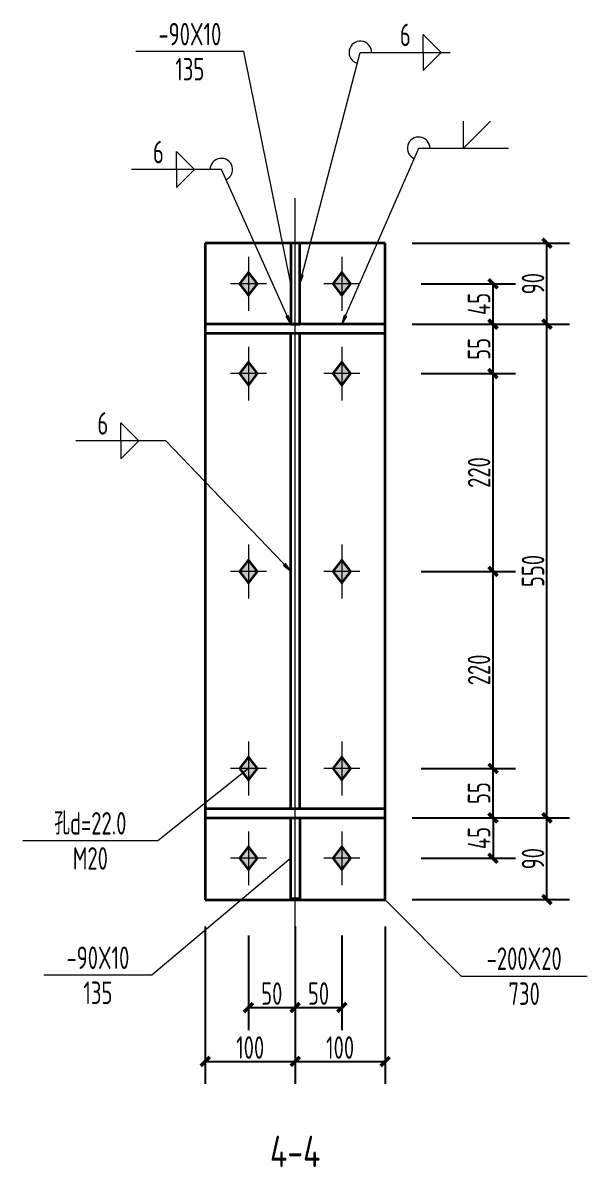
# Model space of a CAD drawing. Header units: millimetres. Extents: x 6950065 to 7140129, y 16284814 to 19754034.
# Drawn here: x 7018104 to 7024379, y 18025746 to 18038471 of the extents above; entities that cross this region are included whole.
import ezdxf
from ezdxf.enums import TextEntityAlignment as Align

# ---------------------------------------------------------------- set-up
doc = ezdxf.new("R2010")
doc.units = ezdxf.units.MM
doc.header["$LTSCALE"] = 1500
doc.header["$MEASUREMENT"] = 0
doc.linetypes.add('线型6', pattern=[8.75, 5, -1.25, 1.25, -1.25])
doc.layers.get('Defpoints').update_dxf_attribs({"color": 1})
for name, color, linetype, lineweight in [('10', 7, 'Continuous', 35), ('20', 2, 'Continuous', 35), ('尺寸标注', 9, 'Continuous', 18), ('焊缝标注', 9, 'Continuous', 18), ('螺栓孔标注', 9, 'Continuous', 18), ('钢板标注', 9, 'Continuous', 18)]:
    doc.layers.add(name, color=color, linetype=linetype, lineweight=lineweight)
doc.styles.add('FromPkpm', font='Pkpmeng', dxfattribs={"width": 0.7, "bigfont": 'hztxt'})
doc.dimstyles.new('Pkpm_1.00', dxfattribs={"dimtxt": 250, "dimasz": 100, "dimexe": 250, "dimexo": 0.0625, "dimgap": 30, "dimtad": 1, "dimdec": 0, "dimrnd": 5, "dimzin": 0, "dimdsep": 46, "dimtxsty": 'FromPkpm', "dimblk1": 'ARCHTICK', "dimblk2": 'ARCHTICK', "dimsah": 1, "dimcen": 0.09, "dimadec": 0, "dimazin": 0, "dimtfac": 1, "dimtdec": 0, "dimtix": 1, "dimtmove": 2, "dimatfit": 1, "dimfxl": 0, "dimtolj": 1, "dimtzin": 0, "dimarcsym": 0})

# ---------------------------------------------------------------- blocks, each defined once
blk = doc.blocks.new('_ArchTick')
at = {"color": 0, "linetype": 'ByBlock', "const_width": 0.4}
blk.add_lwpolyline([(-0.5, -0.5), (0.5, 0.5)], dxfattribs=at)
blk = doc.blocks.new('*D216')
at = {"layer": 'Defpoints', "color": 0, "linetype": 'Continuous'}
for p in [(7022132, 18035571), (7023332, 18035571), (7022132, 18035121)]:
    blk.add_point(p, dxfattribs=at)
at = {"layer": '尺寸标注', "color": 0, "linetype": 'Continuous', "lineweight": -2}
for p, q in [((7022532, 18035571), (7023582, 18035571)), ((7023332, 18035121), (7023332, 18035571)), ((7022532, 18035121), (7023582, 18035121))]:
    blk.add_line(p, q, dxfattribs=at)
at = {"layer": '尺寸标注', "color": 0, "linetype": 'Continuous', "lineweight": -2, "xscale": 100, "yscale": 100, "zscale": 100}
for p, rotation in [((7023332, 18035571), 90), ((7023332, 18035121), 270)]:
    blk.add_blockref('_ArchTick', p, dxfattribs=dict(at, rotation=rotation))
at = {"layer": '尺寸标注', "color": 0, "linetype": 'Continuous', "lineweight": 18, "insert": (7023177, 18035346), "char_height": 250, "attachment_point": 5, "rotation": 90, "style": 'FromPkpm'}
blk.add_mtext('\\A1;45', dxfattribs=at)
blk = doc.blocks.new('*D217')
at = {"layer": 'Defpoints', "color": 0, "linetype": 'Continuous'}
for p in [(7022132, 18035121), (7023332, 18035121), (7022132, 18034571)]:
    blk.add_point(p, dxfattribs=at)
at = {"layer": '尺寸标注', "color": 0, "linetype": 'Continuous', "lineweight": -2}
for p, q in [((7022532, 18035121), (7023582, 18035121)), ((7023332, 18034571), (7023332, 18035121)), ((7022532, 18034571), (7023582, 18034571))]:
    blk.add_line(p, q, dxfattribs=at)
at = {"layer": '尺寸标注', "color": 0, "linetype": 'Continuous', "lineweight": -2, "xscale": 100, "yscale": 100, "zscale": 100}
for p, rotation in [((7023332, 18035121), 90), ((7023332, 18034571), 270)]:
    blk.add_blockref('_ArchTick', p, dxfattribs=dict(at, rotation=rotation))
at = {"layer": '尺寸标注', "color": 0, "linetype": 'Continuous', "lineweight": 18, "insert": (7023177, 18034846), "char_height": 250, "attachment_point": 5, "rotation": 90, "style": 'FromPkpm'}
blk.add_mtext('\\A1;55', dxfattribs=at)
blk = doc.blocks.new('*D218')
at = {"layer": 'Defpoints', "color": 0, "linetype": 'Continuous'}
for p in [(7022132, 18029631), (7023332, 18029631), (7022132, 18029181)]:
    blk.add_point(p, dxfattribs=at)
at = {"layer": '尺寸标注', "color": 0, "linetype": 'Continuous', "lineweight": -2}
for p, q in [((7022532, 18029631), (7023582, 18029631)), ((7023332, 18029631), (7023332, 18029181)), ((7022532, 18029181), (7023582, 18029181))]:
    blk.add_line(p, q, dxfattribs=at)
at = {"layer": '尺寸标注', "color": 0, "linetype": 'Continuous', "lineweight": -2, "xscale": 100, "yscale": 100, "zscale": 100}
for p, rotation in [((7023332, 18029631), 90), ((7023332, 18029181), 270)]:
    blk.add_blockref('_ArchTick', p, dxfattribs=dict(at, rotation=rotation))
at = {"layer": '尺寸标注', "color": 0, "linetype": 'Continuous', "lineweight": 18, "insert": (7023177, 18029406), "char_height": 250, "attachment_point": 5, "rotation": 90, "style": 'FromPkpm'}
blk.add_mtext('\\A1;45', dxfattribs=at)
blk = doc.blocks.new('*D219')
at = {"layer": 'Defpoints', "color": 0, "linetype": 'Continuous'}
for p in [(7022132, 18030181), (7023332, 18030181), (7022132, 18029631)]:
    blk.add_point(p, dxfattribs=at)
at = {"layer": '尺寸标注', "color": 0, "linetype": 'Continuous', "lineweight": -2}
for p, q in [((7022532, 18030181), (7023582, 18030181)), ((7023332, 18029631), (7023332, 18030181)), ((7022532, 18029631), (7023582, 18029631))]:
    blk.add_line(p, q, dxfattribs=at)
at = {"layer": '尺寸标注', "color": 0, "linetype": 'Continuous', "lineweight": -2, "xscale": 100, "yscale": 100, "zscale": 100}
for p, rotation in [((7023332, 18030181), 90), ((7023332, 18029631), 270)]:
    blk.add_blockref('_ArchTick', p, dxfattribs=dict(at, rotation=rotation))
at = {"layer": '尺寸标注', "color": 0, "linetype": 'Continuous', "lineweight": 18, "insert": (7023177, 18029906), "char_height": 250, "attachment_point": 5, "rotation": 90, "style": 'FromPkpm'}
blk.add_mtext('\\A1;55', dxfattribs=at)
blk = doc.blocks.new('*D220')
at = {"layer": 'Defpoints', "color": 0, "linetype": 'Continuous'}
for p in [(7022132, 18034571), (7023332, 18034571), (7022132, 18032371)]:
    blk.add_point(p, dxfattribs=at)
at = {"layer": '尺寸标注', "color": 0, "linetype": 'Continuous', "lineweight": -2}
for p, q in [((7022532, 18034571), (7023582, 18034571)), ((7023332, 18032371), (7023332, 18034571)), ((7022532, 18032371), (7023582, 18032371))]:
    blk.add_line(p, q, dxfattribs=at)
at = {"layer": '尺寸标注', "color": 0, "linetype": 'Continuous', "lineweight": -2, "xscale": 100, "yscale": 100, "zscale": 100}
for p, rotation in [((7023332, 18034571), 90), ((7023332, 18032371), 270)]:
    blk.add_blockref('_ArchTick', p, dxfattribs=dict(at, rotation=rotation))
at = {"layer": '尺寸标注', "color": 0, "linetype": 'Continuous', "lineweight": 18, "insert": (7023177, 18033471), "char_height": 250, "attachment_point": 5, "rotation": 90, "style": 'FromPkpm'}
blk.add_mtext('\\A1;220', dxfattribs=at)
blk = doc.blocks.new('*D221')
at = {"layer": 'Defpoints', "color": 0, "linetype": 'Continuous'}
for p in [(7022132, 18032371), (7023332, 18032371), (7022132, 18030181)]:
    blk.add_point(p, dxfattribs=at)
at = {"layer": '尺寸标注', "color": 0, "linetype": 'Continuous', "lineweight": -2}
for p, q in [((7022532, 18032371), (7023582, 18032371)), ((7023332, 18030181), (7023332, 18032371)), ((7022532, 18030181), (7023582, 18030181))]:
    blk.add_line(p, q, dxfattribs=at)
at = {"layer": '尺寸标注', "color": 0, "linetype": 'Continuous', "lineweight": -2, "xscale": 100, "yscale": 100, "zscale": 100}
for p, rotation in [((7023332, 18032371), 90), ((7023332, 18030181), 270)]:
    blk.add_blockref('_ArchTick', p, dxfattribs=dict(at, rotation=rotation))
at = {"layer": '尺寸标注', "color": 0, "linetype": 'Continuous', "lineweight": 18, "insert": (7023177, 18031276), "char_height": 250, "attachment_point": 5, "rotation": 90, "style": 'FromPkpm'}
blk.add_mtext('\\A1;220', dxfattribs=at)
blk = doc.blocks.new('*D222')
at = {"layer": 'Defpoints', "color": 0, "linetype": 'Continuous'}
for p in [(7020612, 18028721), (7021132, 18028721), (7021132, 18027521)]:
    blk.add_point(p, dxfattribs=at)
at = {"layer": '尺寸标注', "color": 0, "linetype": 'Continuous', "lineweight": -2}
for p, q in [((7020612, 18028321), (7020612, 18027271)), ((7021132, 18028321), (7021132, 18027271)), ((7020612, 18027521), (7021132, 18027521))]:
    blk.add_line(p, q, dxfattribs=at)
at = {"layer": '尺寸标注', "color": 0, "linetype": 'Continuous', "lineweight": -2, "xscale": 100, "yscale": 100, "zscale": 100, "rotation": 180}
blk.add_blockref('_ArchTick', (7020612, 18027521), dxfattribs=at)
at = {"layer": '尺寸标注', "color": 0, "linetype": 'Continuous', "lineweight": -2, "xscale": 100, "yscale": 100, "zscale": 100}
blk.add_blockref('_ArchTick', (7021132, 18027521), dxfattribs=at)
at = {"layer": '尺寸标注', "color": 0, "linetype": 'Continuous', "lineweight": 18, "insert": (7020872, 18027676), "char_height": 250, "attachment_point": 5, "style": 'FromPkpm'}
blk.add_mtext('\\A1;50', dxfattribs=at)
blk = doc.blocks.new('*D223')
at = {"layer": 'Defpoints', "color": 0, "linetype": 'Continuous'}
for p in [(7021132, 18028721), (7021652, 18028721), (7021652, 18027521)]:
    blk.add_point(p, dxfattribs=at)
at = {"layer": '尺寸标注', "color": 0, "linetype": 'Continuous', "lineweight": -2}
for p, q in [((7021132, 18028321), (7021132, 18027271)), ((7021652, 18028321), (7021652, 18027271)), ((7021132, 18027521), (7021652, 18027521))]:
    blk.add_line(p, q, dxfattribs=at)
at = {"layer": '尺寸标注', "color": 0, "linetype": 'Continuous', "lineweight": -2, "xscale": 100, "yscale": 100, "zscale": 100, "rotation": 180}
blk.add_blockref('_ArchTick', (7021132, 18027521), dxfattribs=at)
at = {"layer": '尺寸标注', "color": 0, "linetype": 'Continuous', "lineweight": -2, "xscale": 100, "yscale": 100, "zscale": 100}
blk.add_blockref('_ArchTick', (7021652, 18027521), dxfattribs=at)
at = {"layer": '尺寸标注', "color": 0, "linetype": 'Continuous', "lineweight": 18, "insert": (7021392, 18027676), "char_height": 250, "attachment_point": 5, "style": 'FromPkpm'}
blk.add_mtext('\\A1;50', dxfattribs=at)
blk = doc.blocks.new('*D224')
at = {"layer": 'Defpoints', "color": 0, "linetype": 'Continuous'}
for p in [(7020132, 18028721), (7021132, 18028721), (7021132, 18026921)]:
    blk.add_point(p, dxfattribs=at)
at = {"layer": '尺寸标注', "color": 0, "linetype": 'Continuous', "lineweight": -2}
for p, q in [((7020132, 18028421), (7020132, 18026671)), ((7021132, 18028421), (7021132, 18026671)), ((7020132, 18026921), (7021132, 18026921))]:
    blk.add_line(p, q, dxfattribs=at)
at = {"layer": '尺寸标注', "color": 0, "linetype": 'Continuous', "lineweight": -2, "xscale": 100, "yscale": 100, "zscale": 100, "rotation": 180}
blk.add_blockref('_ArchTick', (7020132, 18026921), dxfattribs=at)
at = {"layer": '尺寸标注', "color": 0, "linetype": 'Continuous', "lineweight": -2, "xscale": 100, "yscale": 100, "zscale": 100}
blk.add_blockref('_ArchTick', (7021132, 18026921), dxfattribs=at)
at = {"layer": '尺寸标注', "color": 0, "linetype": 'Continuous', "lineweight": 18, "insert": (7020632, 18027076), "char_height": 250, "attachment_point": 5, "style": 'FromPkpm'}
blk.add_mtext('\\A1;100', dxfattribs=at)
blk = doc.blocks.new('*D225')
at = {"layer": 'Defpoints', "color": 0, "linetype": 'Continuous'}
for p in [(7021132, 18028721), (7022132, 18028721), (7022132, 18026921)]:
    blk.add_point(p, dxfattribs=at)
at = {"layer": '尺寸标注', "color": 0, "linetype": 'Continuous', "lineweight": -2}
for p, q in [((7021132, 18028421), (7021132, 18026671)), ((7022132, 18028421), (7022132, 18026671)), ((7021132, 18026921), (7022132, 18026921))]:
    blk.add_line(p, q, dxfattribs=at)
at = {"layer": '尺寸标注', "color": 0, "linetype": 'Continuous', "lineweight": -2, "xscale": 100, "yscale": 100, "zscale": 100, "rotation": 180}
blk.add_blockref('_ArchTick', (7021132, 18026921), dxfattribs=at)
at = {"layer": '尺寸标注', "color": 0, "linetype": 'Continuous', "lineweight": -2, "xscale": 100, "yscale": 100, "zscale": 100}
blk.add_blockref('_ArchTick', (7022132, 18026921), dxfattribs=at)
at = {"layer": '尺寸标注', "color": 0, "linetype": 'Continuous', "lineweight": 18, "insert": (7021632, 18027076), "char_height": 250, "attachment_point": 5, "style": 'FromPkpm'}
blk.add_mtext('\\A1;100', dxfattribs=at)
blk = doc.blocks.new('*D226')
at = {"layer": 'Defpoints', "color": 0, "linetype": 'Continuous'}
for p in [(7022132, 18029631), (7023932, 18029631), (7022132, 18028721)]:
    blk.add_point(p, dxfattribs=at)
at = {"layer": '尺寸标注', "color": 0, "linetype": 'Continuous', "lineweight": -2}
for p, q in [((7022432, 18029631), (7024182, 18029631)), ((7023932, 18028721), (7023932, 18029631)), ((7022432, 18028721), (7024182, 18028721))]:
    blk.add_line(p, q, dxfattribs=at)
at = {"layer": '尺寸标注', "color": 0, "linetype": 'Continuous', "lineweight": -2, "xscale": 100, "yscale": 100, "zscale": 100}
for p, rotation in [((7023932, 18029631), 90), ((7023932, 18028721), 270)]:
    blk.add_blockref('_ArchTick', p, dxfattribs=dict(at, rotation=rotation))
at = {"layer": '尺寸标注', "color": 0, "linetype": 'Continuous', "lineweight": 18, "insert": (7023777, 18029176), "char_height": 250, "attachment_point": 5, "rotation": 90, "style": 'FromPkpm'}
blk.add_mtext('\\A1;90', dxfattribs=at)
blk = doc.blocks.new('*D227')
at = {"layer": 'Defpoints', "color": 0, "linetype": 'Continuous'}
for p in [(7022132, 18035121), (7023932, 18035121), (7022132, 18029631)]:
    blk.add_point(p, dxfattribs=at)
at = {"layer": '尺寸标注', "color": 0, "linetype": 'Continuous', "lineweight": -2}
for p, q in [((7022432, 18035121), (7024182, 18035121)), ((7023932, 18029631), (7023932, 18035121)), ((7022432, 18029631), (7024182, 18029631))]:
    blk.add_line(p, q, dxfattribs=at)
at = {"layer": '尺寸标注', "color": 0, "linetype": 'Continuous', "lineweight": -2, "xscale": 100, "yscale": 100, "zscale": 100}
for p, rotation in [((7023932, 18035121), 90), ((7023932, 18029631), 270)]:
    blk.add_blockref('_ArchTick', p, dxfattribs=dict(at, rotation=rotation))
at = {"layer": '尺寸标注', "color": 0, "linetype": 'Continuous', "lineweight": 18, "insert": (7023777, 18032376), "char_height": 250, "attachment_point": 5, "rotation": 90, "style": 'FromPkpm'}
blk.add_mtext('\\A1;550', dxfattribs=at)
blk = doc.blocks.new('*D228')
at = {"layer": 'Defpoints', "color": 0, "linetype": 'Continuous'}
for p in [(7022132, 18036021), (7023932, 18036021), (7022132, 18035121)]:
    blk.add_point(p, dxfattribs=at)
at = {"layer": '尺寸标注', "color": 0, "linetype": 'Continuous', "lineweight": -2}
for p, q in [((7022432, 18036021), (7024182, 18036021)), ((7023932, 18035121), (7023932, 18036021)), ((7022432, 18035121), (7024182, 18035121))]:
    blk.add_line(p, q, dxfattribs=at)
at = {"layer": '尺寸标注', "color": 0, "linetype": 'Continuous', "lineweight": -2, "xscale": 100, "yscale": 100, "zscale": 100}
for p, rotation in [((7023932, 18036021), 90), ((7023932, 18035121), 270)]:
    blk.add_blockref('_ArchTick', p, dxfattribs=dict(at, rotation=rotation))
at = {"layer": '尺寸标注', "color": 0, "linetype": 'Continuous', "lineweight": 18, "insert": (7023777, 18035571), "char_height": 250, "attachment_point": 5, "rotation": 90, "style": 'FromPkpm'}
blk.add_mtext('\\A1;90', dxfattribs=at)

msp = doc.modelspace()

# ---------------------------------------------------------------- hatches: boundary and pattern name
at = {"layer": '10'}
for points in [[(7020612.4, 18035700.5), (7020512.4, 18035570.5), (7020612.4, 18035440.5), (7020712.4, 18035570.5)], [(7021652.4, 18035700.5), (7021552.4, 18035570.5), (7021652.4, 18035440.5), (7021752.4, 18035570.5)], [(7020612.4, 18034700.5), (7020512.4, 18034570.5), (7020612.4, 18034440.5), (7020712.4, 18034570.5)], [(7021652.4, 18034700.5), (7021552.4, 18034570.5), (7021652.4, 18034440.5), (7021752.4, 18034570.5)], [(7020612.4, 18032500.5), (7020512.4, 18032370.5), (7020612.4, 18032240.5), (7020712.4, 18032370.5)], [(7021652.4, 18032500.5), (7021552.4, 18032370.5), (7021652.4, 18032240.5), (7021752.4, 18032370.5)], [(7020612.4, 18030310.5), (7020512.4, 18030180.5), (7020612.4, 18030050.5), (7020712.4, 18030180.5)], [(7021652.4, 18030310.5), (7021552.4, 18030180.5), (7021652.4, 18030050.5), (7021752.4, 18030180.5)], [(7020612.4, 18029310.5), (7020512.4, 18029180.5), (7020612.4, 18029050.5), (7020712.4, 18029180.5)], [(7021652.4, 18029310.5), (7021552.4, 18029180.5), (7021652.4, 18029050.5), (7021752.4, 18029180.5)]]:
    msp.add_hatch(color=1, dxfattribs=at).paths.add_polyline_path(points)
at = {"layer": '焊缝标注'}
for points in [[(7021182.4, 18035570.5), (7021222.2, 18035663.5), (7021193.2, 18035671.1)], [(7021082.4, 18035120.5), (7021055.1, 18035217.9), (7021027.8, 18035205.7)], [(7021652.4, 18035120.5), (7021706.1, 18035206.2), (7021678.6, 18035218.2)], [(7021082.4, 18032375.5), (7021023.9, 18032458.1), (7021002.3, 18032437.3)]]:
    msp.add_hatch(color=3, dxfattribs=at).paths.add_polyline_path(points)

# ---------------------------------------------------------------- linework, layer by layer
at = {"layer": '10', "linetype": '线型6', "lineweight": 18, "ltscale": 100}
msp.add_line((7021132.4, 18028220.5), (7021132.4, 18036520.5), dxfattribs=at)
at = {"layer": '10', "color": 9, "lineweight": 18, "ltscale": 100}
for p, q in [((7020612.4, 18035870.5), (7020612.4, 18035270.5)), ((7021652.4, 18035870.5), (7021652.4, 18035270.5)), ((7020812.4, 18035570.5), (7020412.4, 18035570.5)), ((7021852.4, 18035570.5), (7021452.4, 18035570.5)), ((7020612.4, 18034870.5), (7020612.4, 18034270.5)), ((7021652.4, 18034870.5), (7021652.4, 18034270.5)), ((7020812.4, 18034570.5), (7020412.4, 18034570.5)), ((7021852.4, 18034570.5), (7021452.4, 18034570.5)), ((7020612.4, 18032670.5), (7020612.4, 18032070.5)), ((7021652.4, 18032670.5), (7021652.4, 18032070.5)), ((7020812.4, 18032370.5), (7020412.4, 18032370.5)), ((7021852.4, 18032370.5), (7021452.4, 18032370.5)), ((7020612.4, 18030480.5), (7020612.4, 18029880.5)), ((7021652.4, 18030480.5), (7021652.4, 18029880.5)), ((7020812.4, 18030180.5), (7020412.4, 18030180.5)), ((7021852.4, 18030180.5), (7021452.4, 18030180.5)), ((7020612.4, 18029480.5), (7020612.4, 18028880.5)), ((7021652.4, 18029480.5), (7021652.4, 18028880.5)), ((7020812.4, 18029180.5), (7020412.4, 18029180.5)), ((7021852.4, 18029180.5), (7021452.4, 18029180.5))]:
    msp.add_line(p, q, dxfattribs=at)
at = {"layer": '10', "color": 3, "lineweight": 35, "ltscale": 100}
for p, q in [((7022132.4, 18035120.5), (7020132.4, 18035120.5)), ((7020132.4, 18035120.5), (7020132.4, 18035020.5)), ((7020132.4, 18035020.5), (7022132.4, 18035020.5)), ((7021082.4, 18029730.5), (7021082.4, 18035020.5)), ((7021182.4, 18029730.5), (7021182.4, 18035020.5)), ((7022132.4, 18035020.5), (7022132.4, 18035120.5)), ((7022132.4, 18029730.5), (7020132.4, 18029730.5)), ((7020132.4, 18029730.5), (7020132.4, 18029630.5)), ((7022132.4, 18029630.5), (7022132.4, 18029730.5)), ((7020132.4, 18029630.5), (7022132.4, 18029630.5))]:
    msp.add_line(p, q, dxfattribs=at)
at = {"layer": '10', "color": 1, "linetype": 'Continuous'}
for points in [[(7020612.4, 18035700.5), (7020512.4, 18035570.5), (7020612.4, 18035440.5), (7020712.4, 18035570.5)], [(7021652.4, 18035700.5), (7021552.4, 18035570.5), (7021652.4, 18035440.5), (7021752.4, 18035570.5)], [(7020612.4, 18034700.5), (7020512.4, 18034570.5), (7020612.4, 18034440.5), (7020712.4, 18034570.5)], [(7021652.4, 18034700.5), (7021552.4, 18034570.5), (7021652.4, 18034440.5), (7021752.4, 18034570.5)], [(7020612.4, 18032500.5), (7020512.4, 18032370.5), (7020612.4, 18032240.5), (7020712.4, 18032370.5)], [(7021652.4, 18032500.5), (7021552.4, 18032370.5), (7021652.4, 18032240.5), (7021752.4, 18032370.5)], [(7020612.4, 18030310.5), (7020512.4, 18030180.5), (7020612.4, 18030050.5), (7020712.4, 18030180.5)], [(7021652.4, 18030310.5), (7021552.4, 18030180.5), (7021652.4, 18030050.5), (7021752.4, 18030180.5)], [(7020612.4, 18029310.5), (7020512.4, 18029180.5), (7020612.4, 18029050.5), (7020712.4, 18029180.5)], [(7021652.4, 18029310.5), (7021552.4, 18029180.5), (7021652.4, 18029050.5), (7021752.4, 18029180.5)]]:
    msp.add_lwpolyline(points, close=True, dxfattribs=at)
at = {"layer": '20', "lineweight": 35, "ltscale": 100}
for p, q in [((7022132.4, 18036020.5), (7020132.4, 18036020.5)), ((7020132.4, 18036020.5), (7020132.4, 18028720.5)), ((7021182.4, 18036020.5), (7021082.4, 18036020.5)), ((7021082.4, 18036020.5), (7021082.4, 18035120.5)), ((7021182.4, 18035120.5), (7021182.4, 18036020.5)), ((7022132.4, 18028720.5), (7022132.4, 18036020.5)), ((7021082.4, 18035120.5), (7021182.4, 18035120.5)), ((7021082.4, 18029630.5), (7021182.4, 18029630.5)), ((7021082.4, 18028730.5), (7021082.4, 18029630.5)), ((7021182.4, 18029630.5), (7021182.4, 18028730.5)), ((7020132.4, 18028720.5), (7022132.4, 18028720.5)), ((7021182.4, 18028730.5), (7021082.4, 18028730.5))]:
    msp.add_line(p, q, dxfattribs=at)
at = {"layer": '焊缝标注', "color": 3, "lineweight": 18, "ltscale": 100}
for p, q in [((7022556.6, 18038343.5), (7022756.6, 18038143.5)), ((7022556.6, 18038143.5), (7022556.6, 18038343.5)), ((7021182.4, 18035570.5), (7021856.6, 18038143.5)), ((7021856.6, 18038143.5), (7022856.6, 18038143.5)), ((7022556.6, 18037943.5), (7022756.6, 18038143.5)), ((7022556.6, 18038143.5), (7022556.6, 18037943.5)), ((7023005.7, 18037077), (7023005.7, 18037377)), ((7023005.7, 18037077), (7023305.7, 18037377)), ((7020011.6, 18036839.9), (7019811.6, 18037039.9)), ((7019811.6, 18036839.9), (7019811.6, 18037039.9)), ((7021652.4, 18035120.5), (7022505.7, 18037077)), ((7022505.7, 18037077), (7023505.7, 18037077)), ((7020311.6, 18036839.9), (7019311.6, 18036839.9)), ((7020011.6, 18036839.9), (7019811.6, 18036639.9)), ((7019811.6, 18036839.9), (7019811.6, 18036639.9)), ((7021082.4, 18035120.5), (7020311.6, 18036839.9)), ((7019393.6, 18033822.5), (7019193.6, 18034022.5)), ((7019193.6, 18033822.5), (7019193.6, 18034022.5)), ((7019693.6, 18033822.5), (7018693.6, 18033822.5)), ((7019393.6, 18033822.5), (7019193.6, 18033622.5)), ((7019193.6, 18033822.5), (7019193.6, 18033622.5)), ((7021082.4, 18032375.5), (7019693.6, 18033822.5))]:
    msp.add_line(p, q, dxfattribs=at)
at = {"layer": '焊缝标注', "color": 3, "linetype": 'Continuous'}
for points in [[(7021182.4, 18035570.5), (7021222.2, 18035663.5), (7021193.2, 18035671.1)], [(7021082.4, 18035120.5), (7021055.1, 18035217.9), (7021027.8, 18035205.7)], [(7021652.4, 18035120.5), (7021706.1, 18035206.2), (7021678.6, 18035218.2)], [(7021082.4, 18032375.5), (7021023.9, 18032458.1), (7021002.3, 18032437.3)]]:
    msp.add_lwpolyline(points, close=True, dxfattribs=at)
at = {"layer": '焊缝标注', "color": 3, "lineweight": 18, "ltscale": 100}
for centre, start, end in [((7021856.6, 18038143.5), 0, 255.31522), ((7022505.7, 18037077), 0, 246.4342), ((7020311.6, 18036839.9), 294.14508, 180)]:
    msp.add_arc(centre, 125, start, end, dxfattribs=at)
at = {"layer": '螺栓孔标注', "color": 6, "lineweight": 18, "ltscale": 100}
for p, q in [((7020612.4, 18030180.5), (7019604.4, 18029374.6)), ((7019604.4, 18029374.6), (7018104.4, 18029374.6))]:
    msp.add_line(p, q, dxfattribs=at)
at = {"layer": '螺栓孔标注', "color": 6, "ltscale": 100, "const_width": 10}
msp.add_lwpolyline([(7020617.4, 18030180.5, 1), (7020607.4, 18030180.5, 1)], format="xyb", close=True, dxfattribs=at)
at = {"layer": '钢板标注', "color": 2, "lineweight": 18, "ltscale": 100}
for p, q in [((7020561.1, 18038151.4), (7019361.1, 18038151.4)), ((7021082.4, 18035570.5), (7020561.1, 18038151.4)), ((7021082.4, 18029180.5), (7019538.6, 18027879.9)), ((7022132.4, 18028720.5), (7022978.5, 18027869.6)), ((7019538.6, 18027879.9), (7018338.6, 18027879.9)), ((7022978.5, 18027869.6), (7024378.5, 18027869.6))]:
    msp.add_line(p, q, dxfattribs=at)
at = {"layer": '钢板标注', "color": 2, "ltscale": 100, "const_width": 10}
for points in [[(7021087.4, 18035570.5, 1), (7021077.4, 18035570.5, 1)], [(7021087.4, 18029180.5, 1), (7021077.4, 18029180.5, 1)], [(7022137.4, 18028720.5, 1), (7022127.4, 18028720.5, 1)]]:
    msp.add_lwpolyline(points, format="xyb", close=True, dxfattribs=at)

# ---------------------------------------------------------------- texts
at = {"layer": '10', "lineweight": 25, "style": 'FromPkpm', "width": 0.77}
msp.add_text('4-4', height=350, dxfattribs=at).set_placement((7021132.4, 18025920.5), align=Align.MIDDLE_CENTER)
at = {"layer": '焊缝标注', "color": 3, "lineweight": 25, "style": 'FromPkpm', "width": 0.7}
for p in [(7022356.6, 18038213.5), (7019611.6, 18036909.9), (7018993.6, 18033892.5)]:
    msp.add_text('6', height=250, dxfattribs=at).set_placement(p, align=Align.CENTER)
at = {"layer": '螺栓孔标注', "color": 6, "lineweight": 25, "style": 'FromPkpm', "width": 0.7}
msp.add_text('孔d=22.0', height=250, dxfattribs=at).set_placement((7018854.4, 18029444.6), align=Align.CENTER)
msp.add_text('M20', height=250, dxfattribs=at).set_placement((7018854.4, 18029304.6), align=Align.TOP_CENTER)
at = {"layer": '钢板标注', "color": 2, "lineweight": 25, "style": 'FromPkpm', "width": 0.7}
for s, p in [('-90X10', (7019961.1, 18038221.4)), ('-90X10', (7018938.6, 18027949.9)), ('-200X20', (7023678.5, 18027939.6))]:
    msp.add_text(s, height=250, dxfattribs=at).set_placement(p, align=Align.CENTER)
for s, p in [('135', (7019961.1, 18038081.4)), ('135', (7018938.6, 18027809.9)), ('730', (7023678.5, 18027799.6))]:
    msp.add_text(s, height=250, dxfattribs=at).set_placement(p, align=Align.TOP_CENTER)

# ---------------------------------------------------------------- dimensions: what is measured, and where the dimension line sits
at = {"layer": '尺寸标注', "linetype": 'Continuous', "lineweight": 18}
for base, p1, p2, text, override, picture, middle in [((7023932.4, 18036020.5), (7022132.4, 18035120.5), (7022132.4, 18036020.5), '90', {"dimexo": 300, "dimtad": 1, "dimjust": 0, "dimtih": 0, "dimtoh": 0, "dimtmove": 0, "dimatfit": 3}, '*D228', (7023777.4, 18035570.5)), ((7023332.4, 18035570.5), (7022132.4, 18035120.5), (7022132.4, 18035570.5), '45', {"dimexo": 400, "dimtad": 1, "dimjust": 2, "dimtih": 0, "dimtoh": 0, "dimtix": 0, "dimtmove": 0, "dimatfit": 3}, '*D216', (7023177.4, 18035345.5)), ((7023332.4, 18035120.5), (7022132.4, 18034570.5), (7022132.4, 18035120.5), '55', {"dimexo": 400, "dimtad": 1, "dimjust": 0, "dimtih": 0, "dimtoh": 0, "dimtmove": 0, "dimatfit": 3}, '*D217', (7023177.4, 18034845.5)), ((7023932.4, 18035120.5), (7022132.4, 18029630.5), (7022132.4, 18035120.5), '550', {"dimexo": 300, "dimtad": 1, "dimjust": 0, "dimtih": 0, "dimtoh": 0, "dimtmove": 0, "dimatfit": 3}, '*D227', (7023777.4, 18032375.5)), ((7023332.4, 18034570.5), (7022132.4, 18032370.5), (7022132.4, 18034570.5), '220', {"dimexo": 400, "dimtad": 1, "dimjust": 0, "dimtih": 0, "dimtoh": 0, "dimtmove": 0, "dimatfit": 3}, '*D220', (7023177.4, 18033470.5)), ((7023332.4, 18032370.5), (7022132.4, 18030180.5), (7022132.4, 18032370.5), '220', {"dimexo": 400, "dimtad": 1, "dimjust": 0, "dimtih": 0, "dimtoh": 0, "dimtmove": 0, "dimatfit": 3}, '*D221', (7023177.4, 18031275.5)), ((7023332.4, 18030180.5), (7022132.4, 18029630.5), (7022132.4, 18030180.5), '55', {"dimexo": 400, "dimtad": 1, "dimjust": 0, "dimtih": 0, "dimtoh": 0, "dimtmove": 0, "dimatfit": 3}, '*D219', (7023177.4, 18029905.5)), ((7023332.4, 18029630.5), (7022132.4, 18029180.5), (7022132.4, 18029630.5), '45', {"dimexo": 400, "dimtad": 1, "dimjust": 1, "dimtih": 0, "dimtoh": 0, "dimtix": 0, "dimtmove": 0, "dimatfit": 3}, '*D218', (7023177.4, 18029405.5)), ((7023932.4, 18029630.5), (7022132.4, 18028720.5), (7022132.4, 18029630.5), '90', {"dimexo": 300, "dimtad": 1, "dimjust": 0, "dimtih": 0, "dimtoh": 0, "dimtmove": 0, "dimatfit": 3}, '*D226', (7023777.4, 18029175.5))]:
    dim = msp.add_linear_dim(base=base, p1=p1, p2=p2, angle=90, text=text, dimstyle='Pkpm_1.00', override=override, dxfattribs=at)
    dim.commit()
    dim.dimension.update_dxf_attribs({"geometry": picture, "text_midpoint": middle})
for base, p1, p2, text, override, picture, middle in [((7021132.4, 18026920.5), (7020132.4, 18028720.5), (7021132.4, 18028720.5), '100', {"dimexo": 300, "dimtad": 1, "dimjust": 0, "dimtih": 0, "dimtoh": 0, "dimtmove": 0, "dimatfit": 3}, '*D224', (7020632.4, 18027075.5)), ((7021132.4, 18027520.5), (7020612.4, 18028720.5), (7021132.4, 18028720.5), '50', {"dimexo": 400, "dimtad": 1, "dimjust": 0, "dimtih": 0, "dimtoh": 0, "dimtmove": 0, "dimatfit": 3}, '*D222', (7020872.4, 18027675.5)), ((7021652.4, 18027520.5), (7021132.4, 18028720.5), (7021652.4, 18028720.5), '50', {"dimexo": 400, "dimtad": 1, "dimjust": 0, "dimtih": 0, "dimtoh": 0, "dimtmove": 0, "dimatfit": 3}, '*D223', (7021392.4, 18027675.5)), ((7022132.4, 18026920.5), (7021132.4, 18028720.5), (7022132.4, 18028720.5), '100', {"dimexo": 300, "dimtad": 1, "dimjust": 0, "dimtih": 0, "dimtoh": 0, "dimtmove": 0, "dimatfit": 3}, '*D225', (7021632.4, 18027075.5))]:
    dim = msp.add_linear_dim(base=base, p1=p1, p2=p2, text=text, dimstyle='Pkpm_1.00', override=override, dxfattribs=at)
    dim.commit()
    dim.dimension.update_dxf_attribs({"geometry": picture, "text_midpoint": middle})

doc.saveas('drawing.dxf')
